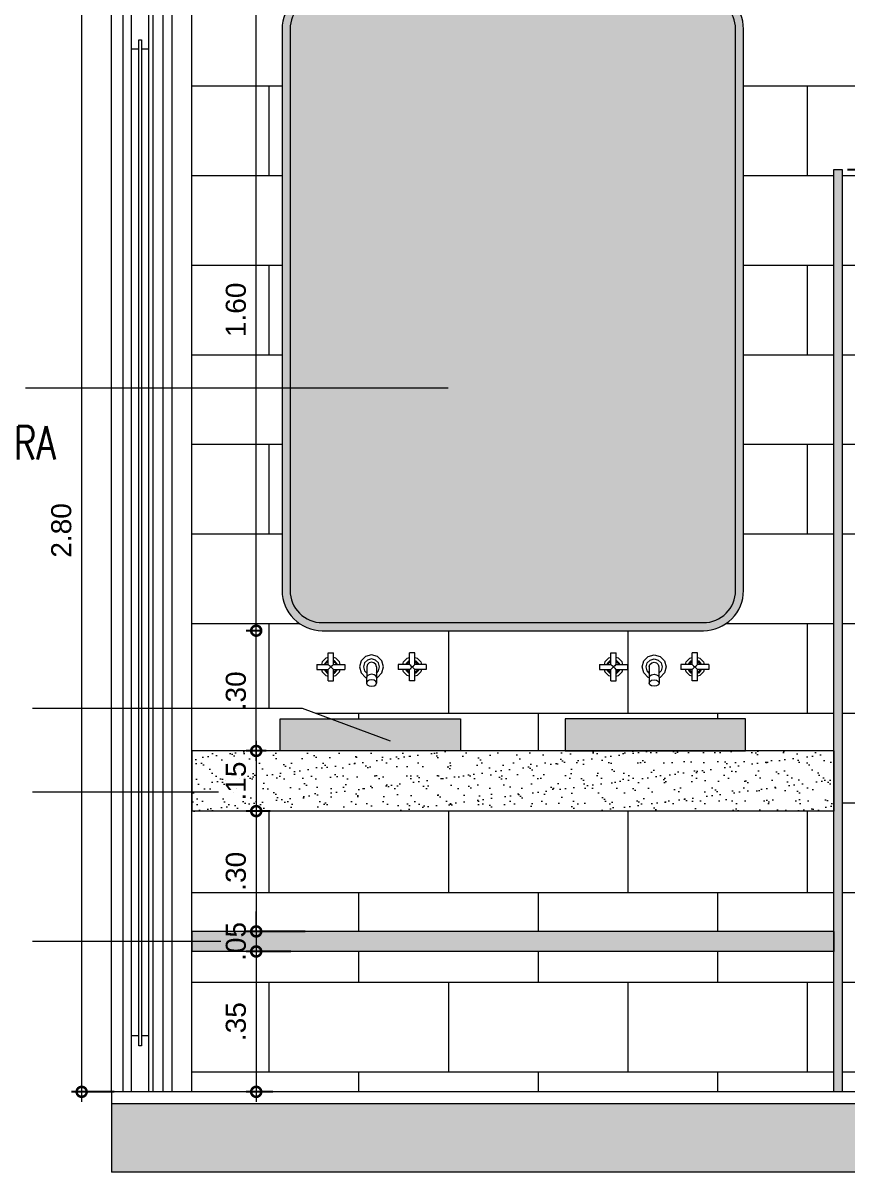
# Model space of a CAD drawing. Header units: metres. Extents: x 113 to 2416, y -346 to 476.
# Drawn here: x 290.344 to 292.398, y -164.881 to -162.016 of the extents above; entities that cross this region are included whole.
import ezdxf

# ---------------------------------------------------------------- set-up
doc = ezdxf.new("R2010")
doc.units = ezdxf.units.M
doc.header["$PDMODE"] = 34
doc.linetypes.add('0', pattern=[0])
doc.linetypes.add('CONTINU', pattern=[0])
doc.layers.get('0').update_dxf_attribs({"color": 250, "linetype": '0', "lineweight": 20})
doc.layers.get('Defpoints').update_dxf_attribs({"color": 6})
doc.layers.add('1', color=1, linetype='Continuous')
for name, color, linetype, lineweight in [('corte', 250, 'Continuous', 20), ('DIMENSIONES', 5, 'Continuous', 5), ('madera', 33, 'Continuous', 0), ('SE-2', 252, 'Continuous', 9), ('SE-2-MADERA', 36, 'Continuous', 9), ('SE-3', 253, 'Continuous', 5), ('textos', 7, 'Continuous', 0)]:
    doc.layers.add(name, color=color, linetype=linetype, lineweight=lineweight)
doc.layers.add('RELLENO SECCION', color=8, linetype='Continuous', lineweight=0, transparency=0.4)
doc.styles.add('Arch-Dim', font='romans.shx', dxfattribs={"width": 0.75})
doc.styles.add('ESC25-2mm', font='arial.ttf', dxfattribs={"height": 0.05})
doc.dimstyles.new('DIMS25', dxfattribs={"dimtxt": 0.05, "dimasz": 0.05, "dimexe": 0.025, "dimexo": 0.025, "dimgap": 0.025, "dimtad": 2, "dimzin": 4, "dimdsep": 46, "dimtxsty": 'ESC25-2mm', "dimblk": 'DOTSMALL', "dimcen": 0.025, "dimdle": 0.025, "dimclrd": 256, "dimclre": 256, "dimclrt": 1, "dimadec": 0, "dimazin": 0, "dimtfac": 1, "dimtix": 1, "dimtmove": 2, "dimatfit": 3, "dimfxl": 1, "dimtolj": 1, "dimtzin": 0, "dimlwd": -1, "dimarcsym": 0})
pattern_1 = [(0, (-85.67306, -160.83168), (0, 0.22352), []), (90, (-85.67306, -160.83168), (-0.22352, 0.22352), [0.22352, -0.22352])]

# ---------------------------------------------------------------- blocks, each defined once
blk = doc.blocks.new('_DotSmall')
at = {"color": 0, "linetype": 'ByBlock', "lineweight": 13, "const_width": 0.5}
blk.add_lwpolyline([(-0.0625, 0, 1), (0.0625, 0, 1)], format="xyb", close=True, dxfattribs=at)
blk = doc.blocks.new('*D395')
at = {"layer": 'Defpoints', "color": 0, "transparency": 16777216}
for p in [(290.5572, -161.8814), (290.4906, -164.6814), (290.5963, -164.6814)]:
    blk.add_point(p, dxfattribs=at)
at = {"layer": 'DIMENSIONES', "transparency": 16777216}
blk.add_line((290.4906, -161.8564), (290.4906, -164.7064), dxfattribs=at)
at = {"layer": 'DIMENSIONES', "lineweight": -2, "transparency": 16777216}
for p, q in [((290.5322, -161.8814), (290.4656, -161.8814)), ((290.5713, -164.6814), (290.4656, -164.6814))]:
    blk.add_line(p, q, dxfattribs=at)
at = {"layer": 'DIMENSIONES', "transparency": 16777216, "xscale": 0.05, "yscale": 0.05, "zscale": 0.05}
for p, rotation in [((290.4906, -161.8814), 90), ((290.4906, -164.6814), 270)]:
    blk.add_blockref('_DotSmall', p, dxfattribs=dict(at, rotation=rotation))
at = {"layer": 'DIMENSIONES', "color": 5, "transparency": 16777216, "insert": (290.44, -163.2814), "char_height": 0.05, "attachment_point": 5, "rotation": 90, "style": 'ESC25-2mm'}
blk.add_mtext('\\A1;2.80', dxfattribs=at)
blk = doc.blocks.new('A$C7613d401')
at = {"layer": 'SE-2'}
for p, q in [((0.0134, 0.0607), (0.0117, 0.0547)), ((0.0225, 0.0698), (0.0134, 0.0607)), ((0.0263, 0.0633), (0.0198, 0.0569)), ((0.0275, 0.0612), (0.022, 0.0557)), ((0.0285, 0.0714), (0.0225, 0.0698)), ((0.0285, 0.0639), (0.0263, 0.0633)), ((0.0285, 0.0614), (0.0275, 0.0612)), ((0.0285, 0.0832), (0.0294, 0.0832)), ((0.0285, 0.0547), (0.0285, 0.0832)), ((0.0294, 0.0832), (0.0318, 0.0832)), ((0.0318, 0.0832), (0.035, 0.0832)), ((0.035, 0.0832), (0.0383, 0.0832)), ((0.0383, 0.0832), (0.0406, 0.0832)), ((0.0406, 0.0832), (0.0415, 0.0832)), ((0.0415, 0.0547), (0.0415, 0.0832)), ((0.0475, 0.0698), (0.0415, 0.0714)), ((0.0438, 0.0633), (0.0415, 0.0639)), ((0.0425, 0.0612), (0.0415, 0.0614)), ((0.0425, 0.0612), (0.0425, 0.0612)), ((0.048, 0.0557), (0.0425, 0.0612)), ((0.0502, 0.0569), (0.0438, 0.0633)), ((0.0567, 0.0607), (0.0475, 0.0698)), ((0.0583, 0.0547), (0.0567, 0.0607)), ((0.1105, 0.0632), (0.1065, 0.0482)), ((0.1215, 0.0741), (0.1105, 0.0632)), ((0.1192, 0.0582), (0.1165, 0.0482)), ((0.1265, 0.0655), (0.1192, 0.0582)), ((0.1365, 0.0782), (0.1215, 0.0741)), ((0.1305, 0.0586), (0.1261, 0.0542)), ((0.1365, 0.0682), (0.1265, 0.0655)), ((0.1365, 0.0602), (0.1305, 0.0586)), ((0.1515, 0.0741), (0.1365, 0.0782)), ((0.1465, 0.0655), (0.1365, 0.0682)), ((0.1425, 0.0586), (0.1365, 0.0602)), ((0.1425, 0.0586), (0.1425, 0.0586)), ((0.1469, 0.0542), (0.1425, 0.0586)), ((0.1538, 0.0582), (0.1465, 0.0655)), ((0.1625, 0.0632), (0.1515, 0.0741)), ((0.1565, 0.0482), (0.1538, 0.0582)), ((0.1665, 0.0482), (0.1625, 0.0632)), ((0.2147, 0.0547), (0.2164, 0.0607)), ((0.2164, 0.0607), (0.2255, 0.0698)), ((0.2228, 0.0569), (0.2293, 0.0633)), ((0.225, 0.0557), (0.2305, 0.0612)), ((0.2255, 0.0698), (0.2315, 0.0714)), ((0.2293, 0.0633), (0.2315, 0.0639)), ((0.2305, 0.0612), (0.2315, 0.0614)), ((0.2305, 0.0612), (0.2305, 0.0612)), ((0.2315, 0.0547), (0.2315, 0.0832)), ((0.2324, 0.0832), (0.2315, 0.0832)), ((0.2348, 0.0832), (0.2324, 0.0832)), ((0.238, 0.0832), (0.2348, 0.0832)), ((0.2413, 0.0832), (0.238, 0.0832)), ((0.2436, 0.0832), (0.2413, 0.0832)), ((0.2445, 0.0832), (0.2436, 0.0832)), ((0.2445, 0.0547), (0.2445, 0.0832)), ((0.2445, 0.0714), (0.2505, 0.0698)), ((0.2445, 0.0639), (0.2468, 0.0633)), ((0.2445, 0.0614), (0.2455, 0.0612)), ((0.2455, 0.0612), (0.251, 0.0557)), ((0.2468, 0.0633), (0.2532, 0.0569)), ((0.2505, 0.0698), (0.2597, 0.0607)), ((0.2597, 0.0607), (0.2613, 0.0547)), ((0, 0.0547), (0.0285, 0.0547)), ((0, 0.0547), (0, 0.0538)), ((0, 0.0538), (0, 0.0514)), ((0, 0.0514), (0, 0.0482)), ((0, 0.0482), (0, 0.0449)), ((0, 0.0449), (0, 0.0425)), ((0, 0.0425), (0, 0.0417)), ((0, 0.0417), (0.0285, 0.0417)), ((0.0117, 0.0417), (0.0134, 0.0357)), ((0.0134, 0.0357), (0.0225, 0.0265)), ((0.0198, 0.0569), (0.0192, 0.0547)), ((0.0192, 0.0417), (0.0198, 0.0394)), ((0.0198, 0.0394), (0.0263, 0.033)), ((0.022, 0.0557), (0.0217, 0.0547)), ((0.0217, 0.0417), (0.022, 0.0407)), ((0.022, 0.0407), (0.0275, 0.0352)), ((0.0263, 0.033), (0.0285, 0.0324)), ((0.0275, 0.0352), (0.0285, 0.0349)), ((0.0294, 0.0538), (0.0285, 0.0547)), ((0.0285, 0.0417), (0.0294, 0.0425)), ((0.0285, 0.0132), (0.0285, 0.0417)), ((0.0318, 0.0514), (0.0294, 0.0538)), ((0.0294, 0.0425), (0.0318, 0.0449)), ((0.035, 0.0482), (0.0318, 0.0514)), ((0.0318, 0.0449), (0.035, 0.0482)), ((0.0383, 0.0514), (0.035, 0.0482)), ((0.035, 0.0482), (0.0383, 0.0449)), ((0.0406, 0.0538), (0.0383, 0.0514)), ((0.0383, 0.0449), (0.0406, 0.0425)), ((0.0415, 0.0547), (0.0406, 0.0538)), ((0.0406, 0.0425), (0.0415, 0.0417)), ((0.0415, 0.0547), (0.07, 0.0547)), ((0.0415, 0.0417), (0.07, 0.0417)), ((0.0415, 0.0132), (0.0415, 0.0417)), ((0.0415, 0.0349), (0.0425, 0.0352)), ((0.0415, 0.0324), (0.0438, 0.033)), ((0.0425, 0.0352), (0.048, 0.0407)), ((0.0425, 0.0352), (0.0425, 0.0352)), ((0.0438, 0.033), (0.0502, 0.0394)), ((0.0438, 0.033), (0.0438, 0.033)), ((0.0475, 0.0265), (0.0567, 0.0357)), ((0.0483, 0.0547), (0.048, 0.0557)), ((0.048, 0.0407), (0.0483, 0.0417)), ((0.0508, 0.0547), (0.0502, 0.0569)), ((0.0502, 0.0394), (0.0508, 0.0417)), ((0.0567, 0.0357), (0.0583, 0.0417)), ((0.07, 0.0547), (0.07, 0.0538)), ((0.07, 0.0538), (0.07, 0.0514)), ((0.07, 0.0514), (0.07, 0.0482)), ((0.07, 0.0482), (0.07, 0.0449)), ((0.07, 0.0449), (0.07, 0.0425)), ((0.07, 0.0425), (0.07, 0.0417)), ((0.1065, 0.0482), (0.1105, 0.0332)), ((0.1105, 0.0332), (0.1215, 0.0222)), ((0.1165, 0.0482), (0.1192, 0.0382)), ((0.1192, 0.0382), (0.1245, 0.0328)), ((0.1261, 0.0542), (0.1245, 0.0482)), ((0.1245, 0.0482), (0.1245, 0.0477)), ((0.1245, 0.0477), (0.1245, 0.0461)), ((0.1245, 0.0461), (0.1245, 0.0437)), ((0.1245, 0.0437), (0.1245, 0.0403)), ((0.1245, 0.0403), (0.1245, 0.036)), ((0.1245, 0.036), (0.1245, 0.031)), ((0.1245, 0.031), (0.1245, 0.023)), ((0.1302, 0.0288), (0.1257, 0.0258)), ((0.1365, 0.0299), (0.1302, 0.0288)), ((0.1427, 0.0288), (0.1365, 0.0299)), ((0.1473, 0.0258), (0.1427, 0.0288)), ((0.1485, 0.0482), (0.1469, 0.0542)), ((0.1485, 0.0482), (0.1485, 0.0477)), ((0.1485, 0.0477), (0.1485, 0.0461)), ((0.1485, 0.0461), (0.1485, 0.0437)), ((0.1485, 0.0437), (0.1485, 0.0403)), ((0.1485, 0.0403), (0.1485, 0.036)), ((0.1485, 0.0328), (0.1538, 0.0382)), ((0.1485, 0.036), (0.1485, 0.031)), ((0.1485, 0.0328), (0.1485, 0.0328)), ((0.1485, 0.031), (0.1485, 0.023)), ((0.1515, 0.0222), (0.1625, 0.0332)), ((0.1538, 0.0382), (0.1565, 0.0482)), ((0.1625, 0.0332), (0.1665, 0.0482)), ((0.203, 0.0547), (0.203, 0.0538)), ((0.2315, 0.0547), (0.203, 0.0547)), ((0.203, 0.0538), (0.203, 0.0514)), ((0.203, 0.0514), (0.203, 0.0482)), ((0.203, 0.0482), (0.203, 0.0449)), ((0.203, 0.0449), (0.203, 0.0425)), ((0.203, 0.0425), (0.203, 0.0417)), ((0.2315, 0.0417), (0.203, 0.0417)), ((0.2164, 0.0357), (0.2147, 0.0417)), ((0.2255, 0.0265), (0.2164, 0.0357)), ((0.2222, 0.0547), (0.2228, 0.0569)), ((0.2228, 0.0394), (0.2222, 0.0417)), ((0.2293, 0.033), (0.2228, 0.0394)), ((0.2247, 0.0547), (0.225, 0.0557)), ((0.225, 0.0407), (0.2247, 0.0417)), ((0.2305, 0.0352), (0.225, 0.0407)), ((0.2293, 0.033), (0.2293, 0.033)), ((0.2315, 0.0324), (0.2293, 0.033)), ((0.2305, 0.0352), (0.2305, 0.0352)), ((0.2315, 0.0349), (0.2305, 0.0352)), ((0.2315, 0.0547), (0.2324, 0.0538)), ((0.2324, 0.0425), (0.2315, 0.0417)), ((0.2315, 0.0132), (0.2315, 0.0417)), ((0.2324, 0.0538), (0.2348, 0.0514)), ((0.2348, 0.0449), (0.2324, 0.0425)), ((0.2348, 0.0514), (0.238, 0.0482)), ((0.238, 0.0482), (0.2348, 0.0449)), ((0.238, 0.0482), (0.2413, 0.0514)), ((0.2413, 0.0449), (0.238, 0.0482)), ((0.2413, 0.0514), (0.2436, 0.0538)), ((0.2436, 0.0425), (0.2413, 0.0449)), ((0.2436, 0.0538), (0.2445, 0.0547)), ((0.2445, 0.0417), (0.2436, 0.0425)), ((0.273, 0.0547), (0.2445, 0.0547)), ((0.273, 0.0417), (0.2445, 0.0417)), ((0.2445, 0.0132), (0.2445, 0.0417)), ((0.2455, 0.0352), (0.2445, 0.0349)), ((0.2468, 0.033), (0.2445, 0.0324)), ((0.251, 0.0407), (0.2455, 0.0352)), ((0.2532, 0.0394), (0.2468, 0.033)), ((0.2597, 0.0357), (0.2505, 0.0265)), ((0.251, 0.0557), (0.2513, 0.0547)), ((0.2513, 0.0417), (0.251, 0.0407)), ((0.2532, 0.0569), (0.2538, 0.0547)), ((0.2538, 0.0417), (0.2532, 0.0394)), ((0.2613, 0.0417), (0.2597, 0.0357)), ((0.273, 0.0547), (0.273, 0.0538)), ((0.273, 0.0538), (0.273, 0.0514)), ((0.273, 0.0514), (0.273, 0.0482)), ((0.273, 0.0482), (0.273, 0.0449)), ((0.273, 0.0449), (0.273, 0.0425)), ((0.273, 0.0425), (0.273, 0.0417)), ((0.0225, 0.0265), (0.0285, 0.0249)), ((0.0285, 0.0132), (0.0294, 0.0132)), ((0.0294, 0.0132), (0.0318, 0.0132)), ((0.0318, 0.0132), (0.035, 0.0132)), ((0.035, 0.0132), (0.0383, 0.0132)), ((0.0383, 0.0132), (0.0406, 0.0132)), ((0.0406, 0.0132), (0.0415, 0.0132)), ((0.0415, 0.0249), (0.0475, 0.0265)), ((0.1215, 0.0222), (0.124, 0.0215)), ((0.1257, 0.0258), (0.124, 0.0218)), ((0.124, 0.0218), (0.124, 0.008)), ((0.1257, 0.0121), (0.124, 0.008)), ((0.124, 0.008), (0.1257, 0.004)), ((0.1302, 0.015), (0.1257, 0.0121)), ((0.1257, 0.004), (0.1302, 0.0011)), ((0.1365, 0.0161), (0.1302, 0.015)), ((0.1302, 0.0011), (0.1365, 0)), ((0.1427, 0.015), (0.1365, 0.0161)), ((0.1365, 0), (0.1427, 0.0011)), ((0.1473, 0.0121), (0.1427, 0.015)), ((0.1427, 0.0011), (0.1473, 0.004)), ((0.149, 0.0218), (0.1473, 0.0258)), ((0.149, 0.008), (0.1473, 0.0121)), ((0.1473, 0.004), (0.149, 0.008)), ((0.149, 0.0215), (0.1515, 0.0222)), ((0.149, 0.0218), (0.149, 0.008)), ((0.1515, 0.0222), (0.1515, 0.0222)), ((0.2315, 0.0249), (0.2255, 0.0265)), ((0.2324, 0.0132), (0.2315, 0.0132)), ((0.2348, 0.0132), (0.2324, 0.0132)), ((0.238, 0.0132), (0.2348, 0.0132)), ((0.2413, 0.0132), (0.238, 0.0132)), ((0.2436, 0.0132), (0.2413, 0.0132)), ((0.2445, 0.0132), (0.2436, 0.0132)), ((0.2505, 0.0265), (0.2445, 0.0249))]:
    blk.add_line(p, q, dxfattribs=at)
blk = doc.blocks.new('*D397')
at = {"layer": 'Defpoints', "color": 0, "transparency": 16777216}
for p in [(290.9756, -163.8314), (290.9256, -163.9814), (290.9852, -163.9814)]:
    blk.add_point(p, dxfattribs=at)
at = {"layer": 'DIMENSIONES', "transparency": 16777216}
blk.add_line((290.9256, -163.8064), (290.9256, -164.0064), dxfattribs=at)
at = {"layer": 'DIMENSIONES', "lineweight": -2, "transparency": 16777216}
for p, q in [((290.9506, -163.8314), (290.9006, -163.8314)), ((290.9602, -163.9814), (290.9006, -163.9814))]:
    blk.add_line(p, q, dxfattribs=at)
at = {"layer": 'DIMENSIONES', "transparency": 16777216, "xscale": 0.05, "yscale": 0.05, "zscale": 0.05}
for p, rotation in [((290.9256, -163.8314), 90), ((290.9256, -163.9814), 270)]:
    blk.add_blockref('_DotSmall', p, dxfattribs=dict(at, rotation=rotation))
at = {"layer": 'DIMENSIONES', "color": 5, "lineweight": 13, "transparency": 16777216, "insert": (290.8751, -163.9064), "char_height": 0.05, "attachment_point": 5, "rotation": 90, "style": 'ESC25-2mm'}
blk.add_mtext('\\A1;.15', dxfattribs=at)
blk = doc.blocks.new('*D398')
at = {"layer": 'Defpoints', "color": 0, "transparency": 16777216}
for p in [(290.9852, -163.9814), (290.9256, -164.2814), (290.9852, -164.2814)]:
    blk.add_point(p, dxfattribs=at)
at = {"layer": 'DIMENSIONES', "lineweight": -2, "transparency": 16777216}
for p, q in [((290.9602, -163.9814), (290.9006, -163.9814)), ((290.9602, -164.2814), (290.9006, -164.2814))]:
    blk.add_line(p, q, dxfattribs=at)
at = {"layer": 'DIMENSIONES', "transparency": 16777216}
blk.add_line((290.9256, -163.9564), (290.9256, -164.3064), dxfattribs=at)
at = {"layer": 'DIMENSIONES', "transparency": 16777216, "xscale": 0.05, "yscale": 0.05, "zscale": 0.05}
for p, rotation in [((290.9256, -163.9814), 90), ((290.9256, -164.2814), 270)]:
    blk.add_blockref('_DotSmall', p, dxfattribs=dict(at, rotation=rotation))
at = {"layer": 'DIMENSIONES', "color": 5, "lineweight": 13, "transparency": 16777216, "insert": (290.8751, -164.1314), "char_height": 0.05, "attachment_point": 5, "rotation": 90, "style": 'ESC25-2mm'}
blk.add_mtext('\\A1;.30', dxfattribs=at)
blk = doc.blocks.new('*D399')
at = {"layer": 'Defpoints', "color": 0, "transparency": 16777216}
for p in [(291.0724, -164.2814), (290.9256, -164.3314), (291.0372, -164.3314)]:
    blk.add_point(p, dxfattribs=at)
at = {"layer": 'DIMENSIONES', "transparency": 16777216}
for p, q in [((290.9256, -164.2814), (290.9256, -164.2314)), ((290.9256, -164.2814), (290.9256, -164.3314)), ((290.9256, -164.3314), (290.9256, -164.3814))]:
    blk.add_line(p, q, dxfattribs=at)
at = {"layer": 'DIMENSIONES', "lineweight": -2, "transparency": 16777216}
for p, q in [((291.0474, -164.2814), (290.9006, -164.2814)), ((291.0122, -164.3314), (290.9006, -164.3314))]:
    blk.add_line(p, q, dxfattribs=at)
at = {"layer": 'DIMENSIONES', "transparency": 16777216, "xscale": 0.05, "yscale": 0.05, "zscale": 0.05}
for p, rotation in [((290.9256, -164.2814), 270), ((290.9256, -164.3314), 90)]:
    blk.add_blockref('_DotSmall', p, dxfattribs=dict(at, rotation=rotation))
at = {"layer": 'DIMENSIONES', "color": 5, "lineweight": 13, "transparency": 16777216, "insert": (290.8751, -164.3064), "char_height": 0.05, "attachment_point": 5, "rotation": 90, "style": 'ESC25-2mm'}
blk.add_mtext('\\A1;.05', dxfattribs=at)
blk = doc.blocks.new('*D390')
at = {"layer": 'Defpoints', "color": 0, "transparency": 16777216}
for p in [(290.9564, -164.3314), (290.9256, -164.6814), (290.9917, -164.6814)]:
    blk.add_point(p, dxfattribs=at)
at = {"layer": 'DIMENSIONES', "transparency": 16777216}
blk.add_line((290.9256, -164.3064), (290.9256, -164.7064), dxfattribs=at)
at = {"layer": 'DIMENSIONES', "lineweight": -2, "transparency": 16777216}
for p, q in [((290.9314, -164.3314), (290.9006, -164.3314)), ((290.9667, -164.6814), (290.9006, -164.6814))]:
    blk.add_line(p, q, dxfattribs=at)
at = {"layer": 'DIMENSIONES', "transparency": 16777216, "xscale": 0.05, "yscale": 0.05, "zscale": 0.05}
for p, rotation in [((290.9256, -164.3314), 90), ((290.9256, -164.6814), 270)]:
    blk.add_blockref('_DotSmall', p, dxfattribs=dict(at, rotation=rotation))
at = {"layer": 'DIMENSIONES', "color": 5, "lineweight": 13, "transparency": 16777216, "insert": (290.8751, -164.5064), "char_height": 0.05, "attachment_point": 5, "rotation": 90, "style": 'ESC25-2mm'}
blk.add_mtext('\\A1;.35', dxfattribs=at)
blk = doc.blocks.new('*D391')
at = {"layer": 'Defpoints', "color": 0, "transparency": 16777216}
for p in [(290.9256, -163.5314), (290.9606, -163.5314), (290.9756, -163.8314)]:
    blk.add_point(p, dxfattribs=at)
at = {"layer": 'DIMENSIONES', "transparency": 16777216}
blk.add_line((290.9256, -163.8564), (290.9256, -163.5064), dxfattribs=at)
at = {"layer": 'DIMENSIONES', "lineweight": -2, "transparency": 16777216}
for p, q in [((290.9356, -163.5314), (290.9006, -163.5314)), ((290.9506, -163.8314), (290.9006, -163.8314))]:
    blk.add_line(p, q, dxfattribs=at)
at = {"layer": 'DIMENSIONES', "transparency": 16777216, "xscale": 0.05, "yscale": 0.05, "zscale": 0.05}
for p, rotation in [((290.9256, -163.5314), 90), ((290.9256, -163.8314), 270)]:
    blk.add_blockref('_DotSmall', p, dxfattribs=dict(at, rotation=rotation))
at = {"layer": 'DIMENSIONES', "color": 5, "lineweight": 13, "transparency": 16777216, "insert": (290.8751, -163.6814), "char_height": 0.05, "attachment_point": 5, "rotation": 90, "style": 'ESC25-2mm'}
blk.add_mtext('\\A1;.30', dxfattribs=at)
blk = doc.blocks.new('*D392')
at = {"layer": 'Defpoints', "color": 0, "transparency": 16777216}
for p in [(290.9256, -161.9314), (290.9453, -161.9314), (290.9453, -163.5314)]:
    blk.add_point(p, dxfattribs=at)
at = {"layer": 'DIMENSIONES', "transparency": 16777216}
blk.add_line((290.9256, -163.5564), (290.9256, -161.9064), dxfattribs=at)
at = {"layer": 'DIMENSIONES', "lineweight": -2, "transparency": 16777216}
for p, q in [((290.9203, -161.9314), (290.9006, -161.9314)), ((290.9203, -163.5314), (290.9006, -163.5314))]:
    blk.add_line(p, q, dxfattribs=at)
at = {"layer": 'DIMENSIONES', "transparency": 16777216, "xscale": 0.05, "yscale": 0.05, "zscale": 0.05}
for p, rotation in [((290.9256, -161.9314), 90), ((290.9256, -163.5314), 270)]:
    blk.add_blockref('_DotSmall', p, dxfattribs=dict(at, rotation=rotation))
at = {"layer": 'DIMENSIONES', "color": 5, "lineweight": 13, "transparency": 16777216, "insert": (290.8751, -162.7314), "char_height": 0.05, "attachment_point": 5, "rotation": 90, "style": 'ESC25-2mm'}
blk.add_mtext('\\A1;1.60', dxfattribs=at)
blk = doc.blocks.new('*D396')
at = {"layer": 'Defpoints', "color": 0, "transparency": 16777216}
for p in [(292.3741, -162.3814), (292.4207, -164.6814), (292.4714, -164.6814)]:
    blk.add_point(p, dxfattribs=at)
at = {"layer": 'DIMENSIONES', "transparency": 16777216}
blk.add_line((292.4714, -162.3564), (292.4714, -164.7064), dxfattribs=at)
at = {"layer": 'DIMENSIONES', "lineweight": -2, "transparency": 16777216}
for p, q in [((292.3991, -162.3814), (292.4964, -162.3814)), ((292.4457, -164.6814), (292.4964, -164.6814))]:
    blk.add_line(p, q, dxfattribs=at)
at = {"layer": 'DIMENSIONES', "transparency": 16777216, "xscale": 0.05, "yscale": 0.05, "zscale": 0.05}
for p, rotation in [((292.4714, -162.3814), 90), ((292.4714, -164.6814), 270)]:
    blk.add_blockref('_DotSmall', p, dxfattribs=dict(at, rotation=rotation))
at = {"layer": 'DIMENSIONES', "color": 5, "lineweight": 13, "transparency": 16777216, "insert": (292.5219, -163.5314), "char_height": 0.05, "attachment_point": 5, "rotation": 90, "style": 'ESC25-2mm'}
blk.add_mtext('\\A1;2.30', dxfattribs=at)

msp = doc.modelspace()

# ---------------------------------------------------------------- hatches: boundary and pattern name
at = {"true_color": 0xdac8a9, "transparency": 33554534}
h = msp.add_hatch(dxfattribs=at)
h.set_pattern_fill('AR-B816', color=9, scale=0.0011)
h.set_pattern_definition(pattern_1)
h.paths.add_polyline_path([(293.7152, -161.6814), (292.8652, -161.6814), (290.7652, -161.6814), (290.7652, -161.8814), (290.7652, -162.9255), (290.9902, -162.9255), (290.9902, -162.0314, -0.414214), (291.0902, -161.9314), (292.0402, -161.9314, -0.414214), (292.1402, -162.0314), (292.1402, -163.4314, -0.414214), (292.0402, -163.5314), (291.0902, -163.5314, -0.414214), (290.9902, -163.4314), (290.9902, -162.9255), (290.7652, -162.9255), (290.7652, -163.725), (291.0398, -163.725), (291.1113, -163.7514), (291.435, -163.7514), (291.435, -163.8314), (291.6955, -163.8314), (291.6955, -163.7514), (292.1455, -163.7514), (292.1455, -163.8314), (292.3652, -163.8314), (292.3652, -162.3814), (292.3861, -162.3814), (292.3861, -164.6814), (293.1152, -164.6814), (293.1152, -163.7814), (292.7402, -163.7814), (292.7402, -163.3814), (293.1152, -163.3814), (293.1152, -162.3814), (293.7152, -162.3814)])
h.paths.add_polyline_path([(292.0254, -163.5869), (292.0254, -163.5986), (292.0314, -163.6002), (292.0405, -163.6094), (292.0421, -163.6154), (292.0539, -163.6154), (292.0539, -163.6186), (292.0539, -163.6219), (292.0539, -163.6251), (292.0539, -163.6284), (292.0421, -163.6284), (292.0405, -163.6344), (292.0314, -163.6435), (292.0254, -163.6451), (292.0254, -163.6569), (292.0245, -163.6569), (292.0221, -163.6569), (292.0189, -163.6569), (292.0156, -163.6569), (292.0133, -163.6569), (292.0124, -163.6569), (292.0124, -163.6451), (292.0064, -163.6435), (291.9972, -163.6344), (291.9956, -163.6284), (291.9839, -163.6284), (291.9839, -163.6275), (291.9839, -163.6251), (291.9839, -163.6219), (291.9839, -163.6186), (291.9839, -163.6163), (291.9839, -163.6154), (291.9956, -163.6154), (291.9972, -163.6094), (292.0064, -163.6002), (292.0124, -163.5986), (292.0124, -163.5869), (292.0156, -163.5869), (292.0189, -163.5869), (292.0221, -163.5869), (292.0245, -163.5869)], flags=16)
h.paths.add_polyline_path([(291.9324, -163.5959), (291.9434, -163.6069), (291.9474, -163.6219), (291.9434, -163.6369), (291.9324, -163.6479), (291.9299, -163.6485), (291.9299, -163.662), (291.9282, -163.666), (291.9236, -163.669), (291.9174, -163.6701), (291.9111, -163.669), (291.9066, -163.666), (291.9049, -163.662), (291.9049, -163.6485), (291.9024, -163.6479), (291.8914, -163.6369), (291.8874, -163.6219), (291.8914, -163.6069), (291.9024, -163.5959), (291.9174, -163.5919)], flags=16)
h.paths.add_polyline_path([(291.9274, -163.6046), (291.9347, -163.6119), (291.9374, -163.6219), (291.9347, -163.6319), (291.9294, -163.6372), (291.9294, -163.639), (291.9294, -163.647), (291.9282, -163.6442), (291.9236, -163.6413), (291.9174, -163.6402), (291.9111, -163.6413), (291.9066, -163.6442), (291.9054, -163.647), (291.9054, -163.639), (291.9054, -163.6372), (291.9001, -163.6319), (291.8974, -163.6219), (291.9001, -163.6119), (291.9074, -163.6046), (291.9174, -163.6019)], flags=0)
h.paths.add_polyline_path([(291.8224, -163.5869), (291.8224, -163.5986), (291.8284, -163.6002), (291.8375, -163.6094), (291.8391, -163.6154), (291.8509, -163.6154), (291.8509, -163.6163), (291.8509, -163.6186), (291.8509, -163.6219), (291.8509, -163.6251), (291.8509, -163.6275), (291.8509, -163.6284), (291.8391, -163.6284), (291.8375, -163.6344), (291.8284, -163.6435), (291.8224, -163.6451), (291.8224, -163.6569), (291.8215, -163.6569), (291.8191, -163.6569), (291.8159, -163.6569), (291.8126, -163.6569), (291.8103, -163.6569), (291.8094, -163.6569), (291.8094, -163.6451), (291.8034, -163.6435), (291.7942, -163.6344), (291.7926, -163.6284), (291.7809, -163.6284), (291.7809, -163.6251), (291.7809, -163.6219), (291.7809, -163.6186), (291.7809, -163.6154), (291.7926, -163.6154), (291.7942, -163.6094), (291.8034, -163.6002), (291.8094, -163.5986), (291.8094, -163.5869), (291.8126, -163.5869), (291.8159, -163.5869), (291.8191, -163.5869), (291.8215, -163.5869)], flags=16)
h.paths.add_polyline_path([(291.3211, -163.5869), (291.3211, -163.5986), (291.3271, -163.6002), (291.3362, -163.6094), (291.3378, -163.6154), (291.3496, -163.6154), (291.3496, -163.6186), (291.3496, -163.6219), (291.3496, -163.6251), (291.3496, -163.6284), (291.3378, -163.6284), (291.3362, -163.6344), (291.3271, -163.6435), (291.3211, -163.6451), (291.3211, -163.6569), (291.3202, -163.6569), (291.3178, -163.6569), (291.3146, -163.6569), (291.3113, -163.6569), (291.309, -163.6569), (291.3081, -163.6569), (291.3081, -163.6451), (291.3021, -163.6435), (291.2929, -163.6344), (291.2913, -163.6284), (291.2796, -163.6284), (291.2796, -163.6275), (291.2796, -163.6251), (291.2796, -163.6219), (291.2796, -163.6186), (291.2796, -163.6163), (291.2796, -163.6154), (291.2913, -163.6154), (291.2929, -163.6094), (291.3021, -163.6002), (291.3081, -163.5986), (291.3081, -163.5869), (291.3113, -163.5869), (291.3146, -163.5869), (291.3178, -163.5869), (291.3202, -163.5869)], flags=16)
h.paths.add_polyline_path([(291.2281, -163.5959), (291.2391, -163.6069), (291.2431, -163.6219), (291.2391, -163.6369), (291.2281, -163.6479), (291.2256, -163.6485), (291.2256, -163.662), (291.2239, -163.666), (291.2193, -163.669), (291.2131, -163.6701), (291.2068, -163.669), (291.2023, -163.666), (291.2006, -163.662), (291.2006, -163.6485), (291.1981, -163.6479), (291.1871, -163.6369), (291.1831, -163.6219), (291.1871, -163.6069), (291.1981, -163.5959), (291.2131, -163.5919)], flags=16)
h.paths.add_polyline_path([(291.2231, -163.6046), (291.2304, -163.6119), (291.2331, -163.6219), (291.2304, -163.6319), (291.2251, -163.6372), (291.2251, -163.639), (291.2251, -163.647), (291.2239, -163.6442), (291.2193, -163.6413), (291.2131, -163.6402), (291.2068, -163.6413), (291.2023, -163.6442), (291.2011, -163.647), (291.2011, -163.639), (291.2011, -163.6372), (291.1958, -163.6319), (291.1931, -163.6219), (291.1958, -163.6119), (291.2031, -163.6046), (291.2131, -163.6019)], flags=0)
h.paths.add_polyline_path([(291.1181, -163.5869), (291.1181, -163.5986), (291.1241, -163.6002), (291.1332, -163.6094), (291.1348, -163.6154), (291.1466, -163.6154), (291.1466, -163.6163), (291.1466, -163.6186), (291.1466, -163.6219), (291.1466, -163.6251), (291.1466, -163.6275), (291.1466, -163.6284), (291.1348, -163.6284), (291.1332, -163.6344), (291.1241, -163.6435), (291.1181, -163.6451), (291.1181, -163.6569), (291.1172, -163.6569), (291.1148, -163.6569), (291.1116, -163.6569), (291.1083, -163.6569), (291.106, -163.6569), (291.1051, -163.6569), (291.1051, -163.6451), (291.0991, -163.6435), (291.0899, -163.6344), (291.0883, -163.6284), (291.0766, -163.6284), (291.0766, -163.6251), (291.0766, -163.6219), (291.0766, -163.6186), (291.0766, -163.6154), (291.0883, -163.6154), (291.0899, -163.6094), (291.0991, -163.6002), (291.1051, -163.5986), (291.1051, -163.5869), (291.1083, -163.5869), (291.1116, -163.5869), (291.1148, -163.5869), (291.1172, -163.5869)], flags=16)
h.paths.add_polyline_path([(292.7041, -163.2616), (292.7041, -163.1007), (292.6011, -163.1007), (292.6011, -163.2616)], flags=24)
h.paths.add_polyline_path([(290.9269, -163.7439), (290.9269, -163.6218), (290.8239, -163.6218), (290.8239, -163.7439)], flags=25)
h.paths.add_polyline_path([(290.927, -162.814), (290.927, -162.653), (290.8239, -162.653), (290.8239, -162.814)], flags=24)
h.paths.add_polyline_path([(290.927, -161.8692), (290.927, -161.7471), (290.8239, -161.7471), (290.8239, -161.8692)], flags=24)
h.paths.add_polyline_path([(292.5738, -163.6112), (292.5738, -163.4502), (292.4708, -163.4502), (292.4708, -163.6112)], flags=24)
h = msp.add_hatch(dxfattribs=at)
h.set_pattern_fill('AR-B816', color=9, scale=0.0011)
h.set_pattern_definition(pattern_1)
h.paths.add_polyline_path([(290.7652, -163.9814), (290.7652, -164.2814), (292.3652, -164.2814), (292.3652, -163.9814)])
h.paths.add_polyline_path([(292.3652, -164.6814), (292.3652, -164.3314), (290.7652, -164.3314), (290.7652, -164.6814)])
h.paths.add_polyline_path([(290.9269, -164.1939), (290.9269, -164.0718), (290.8239, -164.0718), (290.8239, -164.1939)], flags=24)
h.paths.add_polyline_path([(290.927, -164.3692), (290.927, -164.2471), (290.8239, -164.2471), (290.8239, -164.3692)], flags=9)
h.paths.add_polyline_path([(290.9269, -164.5692), (290.9269, -164.4471), (290.8239, -164.4471), (290.8239, -164.5692)], flags=24)
at = {"layer": '1', "true_color": 0xe0f0ee, "transparency": 33554605}
h = msp.add_hatch(color=254, dxfattribs=at)
h.dxf.hatch_style = 1
edge = h.paths.add_edge_path()
edge.add_line((291.0902, -163.5114), (292.0402, -163.5114))
edge.add_arc((292.0402, -163.4314), 0.08, 270, 360)
edge.add_line((292.1202, -163.4314), (292.1202, -162.0314))
edge.add_arc((292.0402, -162.0314), 0.08, 0, 90)
edge.add_line((292.0402, -161.9514), (291.0902, -161.9514))
edge.add_arc((291.0902, -162.0314), 0.08, 90, 180)
edge.add_line((291.0102, -162.0314), (291.0102, -163.4314))
edge.add_arc((291.0902, -163.4314), 0.08, 180, 270)
at = {"layer": 'madera', "transparency": 33554531}
h = msp.add_hatch(color=256, dxfattribs=at)
h.dxf.hatch_style = 1
h.set_gradient(color1=(229, 215, 204), color2=(229, 215, 204), name='CURVED')
edge = h.paths.add_edge_path(flags=16)
edge.add_line((291.0902, -163.5114), (292.0402, -163.5114))
edge.add_arc((292.0402, -163.4314), 0.08, 270, 360)
edge.add_line((292.1202, -163.4314), (292.1202, -162.0314))
edge.add_arc((292.0402, -162.0314), 0.08, 0, 90)
edge.add_line((292.0402, -161.9514), (291.0902, -161.9514))
edge.add_arc((291.0902, -162.0314), 0.08, 90, 180)
edge.add_line((291.0102, -162.0314), (291.0102, -163.4314))
edge.add_arc((291.0902, -163.4314), 0.08, 180, 270)
edge = h.paths.add_edge_path()
edge.add_line((291.0902, -163.5314), (292.0402, -163.5314))
edge.add_arc((292.0402, -163.4314), 0.1, 270, 360)
edge.add_line((292.1402, -163.4314), (292.1402, -162.0314))
edge.add_arc((292.0402, -162.0314), 0.1, 0, 90)
edge.add_line((292.0402, -161.9314), (291.0902, -161.9314))
edge.add_arc((291.0902, -162.0314), 0.1, 90, 180)
edge.add_line((290.9902, -162.0314), (290.9902, -163.4314))
edge.add_arc((291.0902, -163.4314), 0.1, 180, 270)
h = msp.add_hatch(color=256, dxfattribs=at)
h.dxf.hatch_style = 1
h.set_gradient(color1=(229, 215, 204), color2=(229, 215, 204), name='CURVED')
h.paths.add_polyline_path([(290.7652, -164.2814), (292.3652, -164.2814), (292.3652, -164.3314), (290.7652, -164.3314)])
at = {"layer": 'RELLENO SECCION', "linetype": 'CONTINU', "transparency": 33554483}
h = msp.add_hatch(color=256, dxfattribs=at)
h.dxf.hatch_style = 1
h.paths.add_polyline_path([(290.7652, -161.8814), (290.5652, -161.8814), (290.5652, -161.2895), (290.7652, -161.2895)], flags=17)
h.paths.add_polyline_path([(293.7152, -163.3814), (293.7152, -163.7814), (293.7152, -164.7114), (293.1152, -164.7114), (290.7652, -164.7114), (290.5652, -164.7114), (290.5652, -164.8814), (293.8652, -164.8814), (293.8652, -161.2895), (293.7152, -161.2895)])
at = {"layer": 'RELLENO SECCION', "transparency": 33554546}
h = msp.add_hatch(color=256, dxfattribs=at)
h.dxf.hatch_style = 1
h.set_gradient(color1=(255, 255, 255), color2=(199, 200, 202), name='INVCYLINDER')
h.paths.add_polyline_path([(291.435, -163.8314), (291.435, -163.7514), (290.985, -163.7514), (290.985, -163.8314)])
h = msp.add_hatch(color=256, dxfattribs=at)
h.dxf.hatch_style = 1
h.set_gradient(color1=(255, 255, 255), color2=(199, 200, 202), name='INVCYLINDER')
h.paths.add_polyline_path([(291.6955, -163.8314), (291.6955, -163.7514), (292.1455, -163.7514), (292.1455, -163.8314)])
at = {"layer": 'SE-3', "transparency": 33554518}
h = msp.add_hatch(color=256, dxfattribs=at)
h.dxf.hatch_style = 1
h.set_gradient(color1=(202, 249, 252), color2=(229, 255, 255), tint=1, name='CYLINDER')
h.paths.add_polyline_path([(292.3652, -164.6814), (292.3861, -164.6814), (292.3861, -162.3814), (292.3652, -162.3814)])
at = {"layer": 'SE-3'}
h = msp.add_hatch(dxfattribs=at)
h.set_pattern_fill('AR-SAND', color=256, scale=0.001)
h.set_pattern_definition([(37.5, (-68.57848, -105.870015), (-0.0016000313, 0.0489413237), [0, -0.038608, 0, -0.04318, 0, -0.041275]), (7.5, (-68.57848, -105.870015), (0.044952328, 0.07168251), [0, -0.020828, 0, -0.034798, 0, -0.013335]), (327.5, (-68.60972, -105.870015), (0.079099237, 0.0001437185), [0, -0.0127, 0, -0.04572, 0, -0.05969]), (317.5, (-68.60972, -105.870015), (0.076355645, 0.022292932), [0, -0.00635, 0, -0.029972, 0, -0.03429])])
h.paths.add_polyline_path([(290.7652, -163.8318), (290.7652, -163.9818), (292.3652, -163.9813), (292.3652, -163.8313)])

# ---------------------------------------------------------------- linework, layer by layer
at = {"layer": 'corte'}
for p, q in [((293.7152, -164.6814), (290.5652, -164.6814)), ((290.5652, -164.6814), (290.5652, -164.8814)), ((293.7152, -164.7114), (290.5652, -164.7114)), ((293.8652, -164.8814), (290.5652, -164.8814))]:
    msp.add_line(p, q, dxfattribs=at)
at = {"layer": 'SE-2'}
for p, q in [((290.5652, -164.6814), (290.5652, -161.8814)), ((290.7652, -164.6814), (290.7652, -161.8814)), ((292.3652, -163.8314), (290.7652, -163.8314)), ((290.7652, -163.8314), (290.7652, -163.9814)), ((292.3652, -163.8314), (292.3652, -163.9814)), ((292.3652, -163.9814), (290.7652, -163.9814)), ((292.3652, -164.2814), (290.7652, -164.2814)), ((290.7652, -164.2814), (290.7652, -164.3314)), ((292.3652, -164.2814), (292.3652, -164.3314)), ((292.3652, -164.3314), (290.7652, -164.3314))]:
    msp.add_line(p, q, dxfattribs=at)
for points in [[(290.985, -163.7514), (291.435, -163.7514), (291.435, -163.8314), (290.985, -163.8314)], [(292.1455, -163.7514), (291.6955, -163.7514), (291.6955, -163.8314), (292.1455, -163.8314)]]:
    msp.add_lwpolyline(points, close=True, dxfattribs=at)
at = {"layer": 'SE-2-MADERA'}
for p, q in [((290.7152, -161.8814), (290.7152, -164.6814)), ((290.5928, -161.9306), (290.5928, -164.6814)), ((290.6142, -161.9402), (290.6142, -164.6814)), ((290.6581, -164.6814), (290.6581, -161.9402)), ((290.6678, -161.9556), (290.6678, -164.6814)), ((290.6928, -161.9556), (290.6928, -164.6814)), ((290.6142, -162.0806), (290.6331, -162.0806)), ((290.6142, -162.0806), (290.6331, -162.0806)), ((290.64, -162.0806), (290.6581, -162.0806)), ((290.6142, -164.541), (290.6331, -164.541)), ((290.64, -164.541), (290.6581, -164.541)), ((290.6581, -164.6814), (290.6142, -164.6814))]:
    msp.add_line(p, q, dxfattribs=at)
msp.add_lwpolyline([(290.6331, -162.058), (290.64, -162.058), (290.64, -164.5671), (290.6331, -164.5671)], close=True, dxfattribs=at)
at = {"layer": 'SE-3'}
for points in [[(291.0902, -163.5314), (292.0402, -163.5314, 0.414214), (292.1402, -163.4314), (292.1402, -162.0314, 0.414214), (292.0402, -161.9314), (291.0902, -161.9314, 0.414214), (290.9902, -162.0314), (290.9902, -163.4314, 0.414214)], [(291.0902, -163.5114), (292.0402, -163.5114, 0.414214), (292.1202, -163.4314), (292.1202, -162.0314, 0.414214), (292.0402, -161.9514), (291.0902, -161.9514, 0.414214), (291.0102, -162.0314), (291.0102, -163.4314, 0.414214)]]:
    msp.add_lwpolyline(points, format="xyb", close=True, dxfattribs=at)
msp.add_lwpolyline([(292.3652, -164.6814), (292.3652, -162.3814), (292.3861, -162.3814), (292.3861, -164.6814)], dxfattribs=at)
at = {"layer": 'textos'}
for p, q in [((290.3505, -162.9255, 0.1952), (291.404, -162.9255, 0.1952)), ((290.3682, -163.725), (291.0398, -163.725)), ((291.0398, -163.725), (291.2598, -163.806)), ((290.3682, -163.9332), (290.8315, -163.9332)), ((290.3682, -164.3055), (290.8378, -164.3055))]:
    msp.add_line(p, q, dxfattribs=at)

# ---------------------------------------------------------------- block references
at = {"layer": 'SE-2'}
msp.add_blockref('A$C7613d401', (291.0766, -163.6701), dxfattribs=at)
at = {"layer": 'SE-2', "xscale": -1}
msp.add_blockref('A$C7613d401', (292.0539, -163.6701), dxfattribs=at)

# ---------------------------------------------------------------- texts
at = {"layer": 'textos', "insert": (288.5202, -162.8822), "char_height": 0.326944, "width": 3.010068, "attachment_point": 1, "style": 'Arch-Dim'}
msp.add_mtext('\\pxsm1,qc;{\\H0.2554x;ESPEJO CON\\PMARCO DE MADERA}', dxfattribs=at)

# ---------------------------------------------------------------- dimensions: what is measured, and where the dimension line sits
at = {"layer": 'DIMENSIONES', "color": 1}
dim = msp.add_linear_dim(base=(290.4906, -164.6814), p1=(290.5572, -161.8814), p2=(290.5963, -164.6814), angle=90, dimstyle='DIMS25', override={"dimclrt": 5}, dxfattribs=at)
dim.commit()
dim.dimension.update_dxf_attribs({"geometry": '*D395', "text_midpoint": (290.44, -163.2814)})
at = {"layer": 'DIMENSIONES', "lineweight": 13}
for base, p1, p2, picture, middle in [((290.9256, -161.9314), (290.9453, -163.5314), (290.9453, -161.9314), '*D392', (290.8751, -162.7314)), ((292.4714, -164.6814), (292.3741, -162.3814), (292.4207, -164.6814), '*D396', (292.5219, -163.5314)), ((290.9256, -163.5314), (290.9756, -163.8314), (290.9606, -163.5314), '*D391', (290.8751, -163.6814)), ((290.9256, -163.9814), (290.9756, -163.8314), (290.9852, -163.9814), '*D397', (290.8751, -163.9064)), ((290.9256, -164.2814), (290.9852, -163.9814), (290.9852, -164.2814), '*D398', (290.8751, -164.1314)), ((290.9256, -164.3314), (291.0724, -164.2814), (291.0372, -164.3314), '*D399', (290.8751, -164.3064)), ((290.9256, -164.6814), (290.9564, -164.3314), (290.9917, -164.6814), '*D390', (290.8751, -164.5064))]:
    dim = msp.add_linear_dim(base=base, p1=p1, p2=p2, angle=90, dimstyle='DIMS25', override={"dimclrt": 5}, dxfattribs=at)
    dim.commit()
    dim.dimension.update_dxf_attribs({"geometry": picture, "text_midpoint": middle})

doc.saveas('drawing.dxf')
